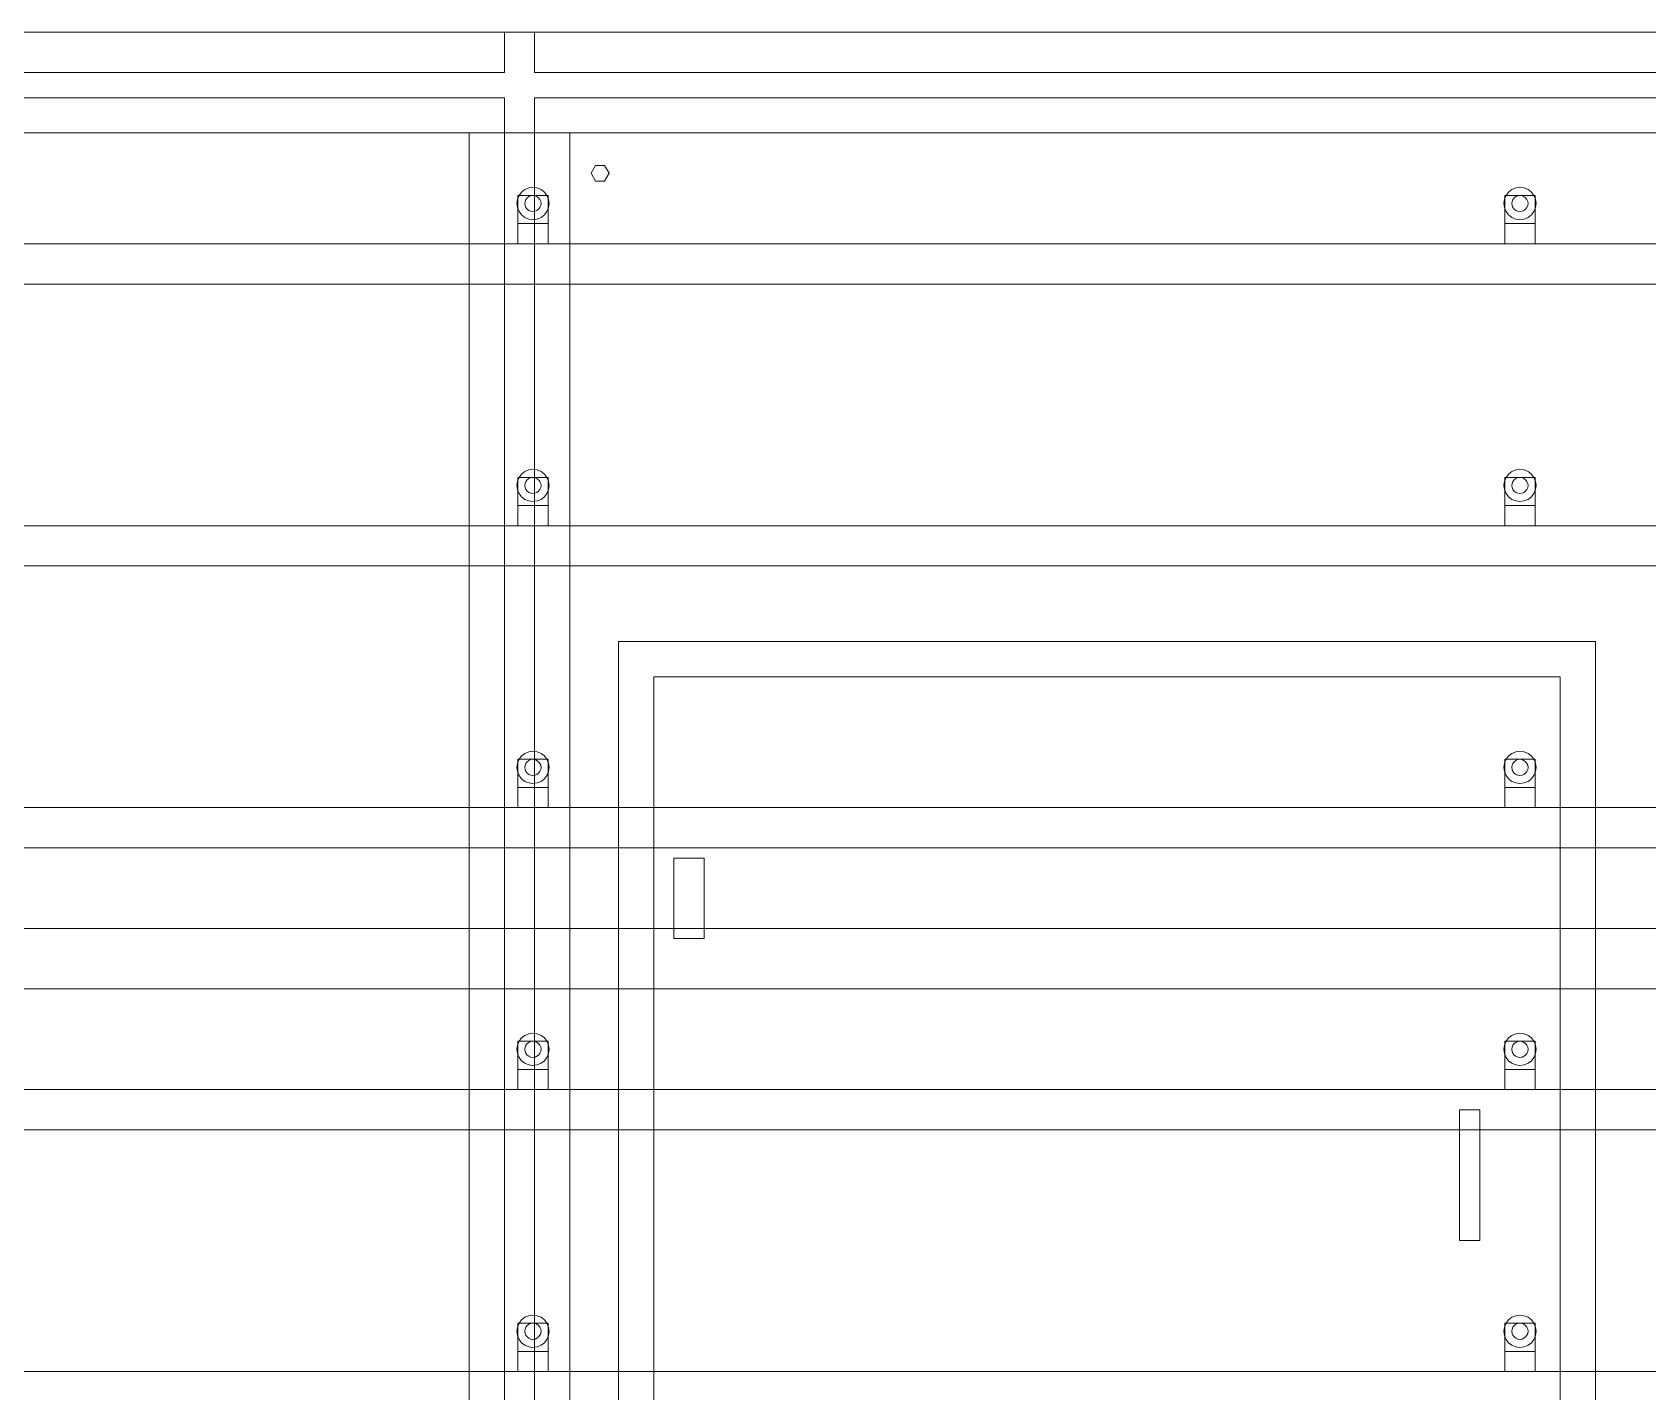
# Model space of a CAD drawing. Header units: millimetres. Extents: x -191664 to 191490, y -197311 to 10263.
# Drawn here: x 48900 to 50504, y 1650 to 3000 of the extents above; entities that cross this region are included whole.
import ezdxf

# ---------------------------------------------------------------- set-up
doc = ezdxf.new("R2010")
doc.units = ezdxf.units.MM
doc.layers.add('lateral_secador', color=7, linetype='Continuous', lineweight=0)

msp = doc.modelspace()

# ---------------------------------------------------------------- linework, layer by layer
at = {"layer": 'lateral_secador', "color": 251, "true_color": 0x536a64}
for p, q in [((37717.12, 3000), (57717.12, 3000)), ((37717.12, 2900), (57717.12, 2900)), ((49333.78, 2900), (49433.78, 2900)), ((49333.78, 2900), (49333.78, 650)), ((49433.78, 650), (49433.78, 2900)), ((49482.12, 2395), (50452.12, 2395)), ((49482.12, 2395), (49482.12, 1375)), ((50452.12, 1375), (50452.12, 2395)), ((37717.12, 2110), (57717.12, 2110)), ((37717.12, 2050), (57717.12, 2050))]:
    msp.add_line(p, q, dxfattribs=at)
at = {"layer": 'lateral_secador', "color": 9, "true_color": 0xb8c6c1}
for p, q in [((47732.12, 3000), (49368.78, 3000)), ((49368.78, 2960), (49368.78, 3000)), ((49398.78, 3000), (51035.45, 3000)), ((49398.78, 3000), (49398.78, 2960)), ((47732.12, 2960), (49368.78, 2960)), ((49398.78, 2960), (51035.45, 2960)), ((49517.12, 2360), (50417.12, 2360)), ((49517.12, 2360), (49517.12, 1410)), ((50417.12, 1410), (50417.12, 2360))]:
    msp.add_line(p, q, dxfattribs=at)
at = {"layer": 'lateral_secador', "color": 254, "true_color": 0xd8e0dc}
for p, q in [((47732.12, 2935), (49368.78, 2935)), ((49368.78, 665), (49368.78, 2935)), ((49398.78, 2935), (51035.45, 2935)), ((49398.78, 2935), (49398.78, 665))]:
    msp.add_line(p, q, dxfattribs=at)
at = {"layer": 'lateral_secador', "color": 43, "true_color": 0xe7bf45}
for p, q in [((49454.78, 2860), (49459.28, 2867.79)), ((49459.28, 2852.21), (49454.78, 2860)), ((49459.28, 2867.79), (49468.28, 2867.79)), ((49468.28, 2867.79), (49472.78, 2860)), ((49472.78, 2860), (49468.28, 2852.21)), ((49468.28, 2852.21), (49459.28, 2852.21))]:
    msp.add_line(p, q, dxfattribs=at)
at = {"layer": 'lateral_secador', "color": 253, "true_color": 0xa4b0b5}
for p, q in [((49385.8, 2841.31), (49383.26, 2838)), ((49389.12, 2843.86), (49385.8, 2841.31)), ((49392.97, 2845.45), (49389.12, 2843.86)), ((49397.12, 2846), (49392.97, 2845.45)), ((49401.26, 2845.45), (49397.12, 2846)), ((49405.12, 2843.86), (49401.26, 2845.45)), ((49408.43, 2841.31), (49405.12, 2843.86)), ((49410.97, 2838), (49408.43, 2841.31)), ((50365.8, 2841.31), (50363.26, 2838)), ((50369.12, 2843.86), (50365.8, 2841.31)), ((50372.97, 2845.45), (50369.12, 2843.86)), ((50377.12, 2846), (50372.97, 2845.45)), ((50381.26, 2845.45), (50377.12, 2846)), ((50385.12, 2843.86), (50381.26, 2845.45)), ((50388.43, 2841.31), (50385.12, 2843.86)), ((50390.97, 2838), (50388.43, 2841.31)), ((49381.66, 2834.14), (49381.12, 2830)), ((49381.12, 2830), (49381.66, 2825.86)), ((49383.26, 2838), (49381.66, 2834.14)), ((49381.66, 2825.86), (49383.26, 2822)), ((49389.39, 2832.07), (49389.12, 2830)), ((49389.12, 2830), (49389.39, 2827.93)), ((49390.19, 2834), (49389.39, 2832.07)), ((49389.39, 2827.93), (49390.19, 2826)), ((49391.46, 2835.66), (49390.19, 2834)), ((49390.19, 2826), (49391.46, 2824.34)), ((49393.12, 2836.93), (49391.46, 2835.66)), ((49391.46, 2824.34), (49393.12, 2823.07)), ((49395.05, 2837.73), (49393.12, 2836.93)), ((49393.12, 2823.07), (49395.05, 2822.27)), ((49397.12, 2838), (49395.05, 2837.73)), ((49399.19, 2837.73), (49397.12, 2838)), ((49401.12, 2836.93), (49399.19, 2837.73)), ((49399.19, 2822.27), (49401.12, 2823.07)), ((49402.77, 2835.66), (49401.12, 2836.93)), ((49401.12, 2823.07), (49402.77, 2824.34)), ((49404.04, 2834), (49402.77, 2835.66)), ((49402.77, 2824.34), (49404.04, 2826)), ((49404.84, 2832.07), (49404.04, 2834)), ((49404.04, 2826), (49404.84, 2827.93)), ((49405.12, 2830), (49404.84, 2832.07)), ((49404.84, 2827.93), (49405.12, 2830)), ((49412.57, 2834.14), (49410.97, 2838)), ((49410.97, 2822), (49412.57, 2825.86)), ((49413.12, 2830), (49412.57, 2834.14)), ((49412.57, 2825.86), (49413.12, 2830)), ((50361.66, 2834.14), (50361.12, 2830)), ((50361.12, 2830), (50361.66, 2825.86)), ((50363.26, 2838), (50361.66, 2834.14)), ((50361.66, 2825.86), (50363.26, 2822)), ((50369.39, 2832.07), (50369.12, 2830)), ((50369.12, 2830), (50369.39, 2827.93)), ((50370.19, 2834), (50369.39, 2832.07)), ((50369.39, 2827.93), (50370.19, 2826)), ((50371.46, 2835.66), (50370.19, 2834)), ((50370.19, 2826), (50371.46, 2824.34)), ((50373.12, 2836.93), (50371.46, 2835.66)), ((50371.46, 2824.34), (50373.12, 2823.07)), ((50375.05, 2837.73), (50373.12, 2836.93)), ((50373.12, 2823.07), (50375.05, 2822.27)), ((50377.12, 2838), (50375.05, 2837.73)), ((50379.19, 2837.73), (50377.12, 2838)), ((50381.12, 2836.93), (50379.19, 2837.73)), ((50379.19, 2822.27), (50381.12, 2823.07)), ((50382.77, 2835.66), (50381.12, 2836.93)), ((50381.12, 2823.07), (50382.77, 2824.34)), ((50384.04, 2834), (50382.77, 2835.66)), ((50382.77, 2824.34), (50384.04, 2826)), ((50384.84, 2832.07), (50384.04, 2834)), ((50384.04, 2826), (50384.84, 2827.93)), ((50385.12, 2830), (50384.84, 2832.07)), ((50384.84, 2827.93), (50385.12, 2830)), ((50392.57, 2834.14), (50390.97, 2838)), ((50390.97, 2822), (50392.57, 2825.86)), ((50393.12, 2830), (50392.57, 2834.14)), ((50392.57, 2825.86), (50393.12, 2830)), ((49383.26, 2822), (49385.8, 2818.69)), ((49385.8, 2818.69), (49389.12, 2816.14)), ((49389.12, 2816.14), (49392.97, 2814.55)), ((49392.97, 2814.55), (49397.12, 2814)), ((49395.05, 2822.27), (49397.12, 2822)), ((49397.12, 2822), (49399.19, 2822.27)), ((49397.12, 2814), (49401.26, 2814.55)), ((49401.26, 2814.55), (49405.12, 2816.14)), ((49405.12, 2816.14), (49408.43, 2818.69)), ((49408.43, 2818.69), (49410.97, 2822)), ((50363.26, 2822), (50365.8, 2818.69)), ((50365.8, 2818.69), (50369.12, 2816.14)), ((50369.12, 2816.14), (50372.97, 2814.55)), ((50372.97, 2814.55), (50377.12, 2814)), ((50375.05, 2822.27), (50377.12, 2822)), ((50377.12, 2822), (50379.19, 2822.27)), ((50377.12, 2814), (50381.26, 2814.55)), ((50381.26, 2814.55), (50385.12, 2816.14)), ((50385.12, 2816.14), (50388.43, 2818.69)), ((50388.43, 2818.69), (50390.97, 2822)), ((49381.66, 2554.14), (49381.12, 2550)), ((49383.26, 2558), (49381.66, 2554.14)), ((49385.8, 2561.31), (49383.26, 2558)), ((49389.12, 2563.86), (49385.8, 2561.31)), ((49392.97, 2565.45), (49389.12, 2563.86)), ((49389.39, 2552.07), (49389.12, 2550)), ((49390.19, 2554), (49389.39, 2552.07)), ((49391.46, 2555.66), (49390.19, 2554)), ((49393.12, 2556.93), (49391.46, 2555.66)), ((49397.12, 2566), (49392.97, 2565.45)), ((49395.05, 2557.73), (49393.12, 2556.93)), ((49397.12, 2558), (49395.05, 2557.73)), ((49401.26, 2565.45), (49397.12, 2566)), ((49399.19, 2557.73), (49397.12, 2558)), ((49401.12, 2556.93), (49399.19, 2557.73)), ((49402.77, 2555.66), (49401.12, 2556.93)), ((49405.12, 2563.86), (49401.26, 2565.45)), ((49404.04, 2554), (49402.77, 2555.66)), ((49404.84, 2552.07), (49404.04, 2554)), ((49405.12, 2550), (49404.84, 2552.07)), ((49408.43, 2561.31), (49405.12, 2563.86)), ((49410.97, 2558), (49408.43, 2561.31)), ((49412.57, 2554.14), (49410.97, 2558)), ((49413.12, 2550), (49412.57, 2554.14)), ((50361.66, 2554.14), (50361.12, 2550)), ((50363.26, 2558), (50361.66, 2554.14)), ((50365.8, 2561.31), (50363.26, 2558)), ((50369.12, 2563.86), (50365.8, 2561.31)), ((50372.97, 2565.45), (50369.12, 2563.86)), ((50369.39, 2552.07), (50369.12, 2550)), ((50370.19, 2554), (50369.39, 2552.07)), ((50371.46, 2555.66), (50370.19, 2554)), ((50373.12, 2556.93), (50371.46, 2555.66)), ((50377.12, 2566), (50372.97, 2565.45)), ((50375.05, 2557.73), (50373.12, 2556.93)), ((50377.12, 2558), (50375.05, 2557.73)), ((50381.26, 2565.45), (50377.12, 2566)), ((50379.19, 2557.73), (50377.12, 2558)), ((50381.12, 2556.93), (50379.19, 2557.73)), ((50382.77, 2555.66), (50381.12, 2556.93)), ((50385.12, 2563.86), (50381.26, 2565.45)), ((50384.04, 2554), (50382.77, 2555.66)), ((50384.84, 2552.07), (50384.04, 2554)), ((50385.12, 2550), (50384.84, 2552.07)), ((50388.43, 2561.31), (50385.12, 2563.86)), ((50390.97, 2558), (50388.43, 2561.31)), ((50392.57, 2554.14), (50390.97, 2558)), ((50393.12, 2550), (50392.57, 2554.14)), ((49381.12, 2550), (49381.66, 2545.86)), ((49381.66, 2545.86), (49383.26, 2542)), ((49383.26, 2542), (49385.8, 2538.69)), ((49385.8, 2538.69), (49389.12, 2536.14)), ((49389.12, 2550), (49389.39, 2547.93)), ((49389.12, 2536.14), (49392.97, 2534.55)), ((49389.39, 2547.93), (49390.19, 2546)), ((49390.19, 2546), (49391.46, 2544.34)), ((49391.46, 2544.34), (49393.12, 2543.07)), ((49392.97, 2534.55), (49397.12, 2534)), ((49393.12, 2543.07), (49395.05, 2542.27)), ((49395.05, 2542.27), (49397.12, 2542)), ((49397.12, 2542), (49399.19, 2542.27)), ((49397.12, 2534), (49401.26, 2534.55)), ((49399.19, 2542.27), (49401.12, 2543.07)), ((49401.12, 2543.07), (49402.77, 2544.34)), ((49401.26, 2534.55), (49405.12, 2536.14)), ((49402.77, 2544.34), (49404.04, 2546)), ((49404.04, 2546), (49404.84, 2547.93)), ((49404.84, 2547.93), (49405.12, 2550)), ((49405.12, 2536.14), (49408.43, 2538.69)), ((49408.43, 2538.69), (49410.97, 2542)), ((49410.97, 2542), (49412.57, 2545.86)), ((49412.57, 2545.86), (49413.12, 2550)), ((50361.12, 2550), (50361.66, 2545.86)), ((50361.66, 2545.86), (50363.26, 2542)), ((50363.26, 2542), (50365.8, 2538.69)), ((50365.8, 2538.69), (50369.12, 2536.14)), ((50369.12, 2550), (50369.39, 2547.93)), ((50369.12, 2536.14), (50372.97, 2534.55)), ((50369.39, 2547.93), (50370.19, 2546)), ((50370.19, 2546), (50371.46, 2544.34)), ((50371.46, 2544.34), (50373.12, 2543.07)), ((50372.97, 2534.55), (50377.12, 2534)), ((50373.12, 2543.07), (50375.05, 2542.27)), ((50375.05, 2542.27), (50377.12, 2542)), ((50377.12, 2542), (50379.19, 2542.27)), ((50377.12, 2534), (50381.26, 2534.55)), ((50379.19, 2542.27), (50381.12, 2543.07)), ((50381.12, 2543.07), (50382.77, 2544.34)), ((50381.26, 2534.55), (50385.12, 2536.14)), ((50382.77, 2544.34), (50384.04, 2546)), ((50384.04, 2546), (50384.84, 2547.93)), ((50384.84, 2547.93), (50385.12, 2550)), ((50385.12, 2536.14), (50388.43, 2538.69)), ((50388.43, 2538.69), (50390.97, 2542)), ((50390.97, 2542), (50392.57, 2545.86)), ((50392.57, 2545.86), (50393.12, 2550)), ((49383.26, 2278), (49381.66, 2274.14)), ((49385.8, 2281.31), (49383.26, 2278)), ((49389.12, 2283.86), (49385.8, 2281.31)), ((49392.97, 2285.45), (49389.12, 2283.86)), ((49397.12, 2286), (49392.97, 2285.45)), ((49395.05, 2277.73), (49393.12, 2276.93)), ((49397.12, 2278), (49395.05, 2277.73)), ((49401.26, 2285.45), (49397.12, 2286)), ((49399.19, 2277.73), (49397.12, 2278)), ((49401.12, 2276.93), (49399.19, 2277.73)), ((49405.12, 2283.86), (49401.26, 2285.45)), ((49408.43, 2281.31), (49405.12, 2283.86)), ((49410.97, 2278), (49408.43, 2281.31)), ((49412.57, 2274.14), (49410.97, 2278)), ((50363.26, 2278), (50361.66, 2274.14)), ((50365.8, 2281.31), (50363.26, 2278)), ((50369.12, 2283.86), (50365.8, 2281.31)), ((50372.97, 2285.45), (50369.12, 2283.86)), ((50377.12, 2286), (50372.97, 2285.45)), ((50375.05, 2277.73), (50373.12, 2276.93)), ((50377.12, 2278), (50375.05, 2277.73)), ((50381.26, 2285.45), (50377.12, 2286)), ((50379.19, 2277.73), (50377.12, 2278)), ((50381.12, 2276.93), (50379.19, 2277.73)), ((50385.12, 2283.86), (50381.26, 2285.45)), ((50388.43, 2281.31), (50385.12, 2283.86)), ((50390.97, 2278), (50388.43, 2281.31)), ((50392.57, 2274.14), (50390.97, 2278)), ((49381.66, 2274.14), (49381.12, 2270)), ((49381.12, 2270), (49381.66, 2265.86)), ((49381.66, 2265.86), (49383.26, 2262)), ((49383.26, 2262), (49385.8, 2258.69)), ((49389.39, 2272.07), (49389.12, 2270)), ((49389.12, 2270), (49389.39, 2267.93)), ((49390.19, 2274), (49389.39, 2272.07)), ((49389.39, 2267.93), (49390.19, 2266)), ((49391.46, 2275.66), (49390.19, 2274)), ((49390.19, 2266), (49391.46, 2264.34)), ((49393.12, 2276.93), (49391.46, 2275.66)), ((49391.46, 2264.34), (49393.12, 2263.07)), ((49393.12, 2263.07), (49395.05, 2262.27)), ((49395.05, 2262.27), (49397.12, 2262)), ((49397.12, 2262), (49399.19, 2262.27)), ((49399.19, 2262.27), (49401.12, 2263.07)), ((49402.77, 2275.66), (49401.12, 2276.93)), ((49401.12, 2263.07), (49402.77, 2264.34)), ((49404.04, 2274), (49402.77, 2275.66)), ((49402.77, 2264.34), (49404.04, 2266)), ((49404.84, 2272.07), (49404.04, 2274)), ((49404.04, 2266), (49404.84, 2267.93)), ((49405.12, 2270), (49404.84, 2272.07)), ((49404.84, 2267.93), (49405.12, 2270)), ((49408.43, 2258.69), (49410.97, 2262)), ((49410.97, 2262), (49412.57, 2265.86)), ((49413.12, 2270), (49412.57, 2274.14)), ((49412.57, 2265.86), (49413.12, 2270)), ((50361.66, 2274.14), (50361.12, 2270)), ((50361.12, 2270), (50361.66, 2265.86)), ((50361.66, 2265.86), (50363.26, 2262)), ((50363.26, 2262), (50365.8, 2258.69)), ((50369.39, 2272.07), (50369.12, 2270)), ((50369.12, 2270), (50369.39, 2267.93)), ((50370.19, 2274), (50369.39, 2272.07)), ((50369.39, 2267.93), (50370.19, 2266)), ((50371.46, 2275.66), (50370.19, 2274)), ((50370.19, 2266), (50371.46, 2264.34)), ((50373.12, 2276.93), (50371.46, 2275.66)), ((50371.46, 2264.34), (50373.12, 2263.07)), ((50373.12, 2263.07), (50375.05, 2262.27)), ((50375.05, 2262.27), (50377.12, 2262)), ((50377.12, 2262), (50379.19, 2262.27)), ((50379.19, 2262.27), (50381.12, 2263.07)), ((50382.77, 2275.66), (50381.12, 2276.93)), ((50381.12, 2263.07), (50382.77, 2264.34)), ((50384.04, 2274), (50382.77, 2275.66)), ((50382.77, 2264.34), (50384.04, 2266)), ((50384.84, 2272.07), (50384.04, 2274)), ((50384.04, 2266), (50384.84, 2267.93)), ((50385.12, 2270), (50384.84, 2272.07)), ((50384.84, 2267.93), (50385.12, 2270)), ((50388.43, 2258.69), (50390.97, 2262)), ((50390.97, 2262), (50392.57, 2265.86)), ((50393.12, 2270), (50392.57, 2274.14)), ((50392.57, 2265.86), (50393.12, 2270)), ((49385.8, 2258.69), (49389.12, 2256.14)), ((49389.12, 2256.14), (49392.97, 2254.55)), ((49392.97, 2254.55), (49397.12, 2254)), ((49397.12, 2254), (49401.26, 2254.55)), ((49401.26, 2254.55), (49405.12, 2256.14)), ((49405.12, 2256.14), (49408.43, 2258.69)), ((50365.8, 2258.69), (50369.12, 2256.14)), ((50369.12, 2256.14), (50372.97, 2254.55)), ((50372.97, 2254.55), (50377.12, 2254)), ((50377.12, 2254), (50381.26, 2254.55)), ((50381.26, 2254.55), (50385.12, 2256.14)), ((50385.12, 2256.14), (50388.43, 2258.69)), ((49392.97, 2005.45), (49389.12, 2003.86)), ((49397.12, 2006), (49392.97, 2005.45)), ((49401.26, 2005.45), (49397.12, 2006)), ((49405.12, 2003.86), (49401.26, 2005.45)), ((50372.97, 2005.45), (50369.12, 2003.86)), ((50377.12, 2006), (50372.97, 2005.45)), ((50381.26, 2005.45), (50377.12, 2006)), ((50385.12, 2003.86), (50381.26, 2005.45)), ((49381.66, 1994.14), (49381.12, 1990)), ((49381.12, 1990), (49381.66, 1985.86)), ((49383.26, 1998), (49381.66, 1994.14)), ((49385.8, 2001.31), (49383.26, 1998)), ((49389.12, 2003.86), (49385.8, 2001.31)), ((49389.39, 1992.07), (49389.12, 1990)), ((49389.12, 1990), (49389.39, 1987.93)), ((49390.19, 1994), (49389.39, 1992.07)), ((49391.46, 1995.66), (49390.19, 1994)), ((49393.12, 1996.93), (49391.46, 1995.66)), ((49395.05, 1997.73), (49393.12, 1996.93)), ((49397.12, 1998), (49395.05, 1997.73)), ((49399.19, 1997.73), (49397.12, 1998)), ((49401.12, 1996.93), (49399.19, 1997.73)), ((49402.77, 1995.66), (49401.12, 1996.93)), ((49404.04, 1994), (49402.77, 1995.66)), ((49404.84, 1992.07), (49404.04, 1994)), ((49405.12, 1990), (49404.84, 1992.07)), ((49404.84, 1987.93), (49405.12, 1990)), ((49408.43, 2001.31), (49405.12, 2003.86)), ((49410.97, 1998), (49408.43, 2001.31)), ((49412.57, 1994.14), (49410.97, 1998)), ((49413.12, 1990), (49412.57, 1994.14)), ((49412.57, 1985.86), (49413.12, 1990)), ((50361.66, 1994.14), (50361.12, 1990)), ((50361.12, 1990), (50361.66, 1985.86)), ((50363.26, 1998), (50361.66, 1994.14)), ((50365.8, 2001.31), (50363.26, 1998)), ((50369.12, 2003.86), (50365.8, 2001.31)), ((50369.39, 1992.07), (50369.12, 1990)), ((50369.12, 1990), (50369.39, 1987.93)), ((50370.19, 1994), (50369.39, 1992.07)), ((50371.46, 1995.66), (50370.19, 1994)), ((50373.12, 1996.93), (50371.46, 1995.66)), ((50375.05, 1997.73), (50373.12, 1996.93)), ((50377.12, 1998), (50375.05, 1997.73)), ((50379.19, 1997.73), (50377.12, 1998)), ((50381.12, 1996.93), (50379.19, 1997.73)), ((50382.77, 1995.66), (50381.12, 1996.93)), ((50384.04, 1994), (50382.77, 1995.66)), ((50384.84, 1992.07), (50384.04, 1994)), ((50385.12, 1990), (50384.84, 1992.07)), ((50384.84, 1987.93), (50385.12, 1990)), ((50388.43, 2001.31), (50385.12, 2003.86)), ((50390.97, 1998), (50388.43, 2001.31)), ((50392.57, 1994.14), (50390.97, 1998)), ((50393.12, 1990), (50392.57, 1994.14)), ((50392.57, 1985.86), (50393.12, 1990)), ((49381.66, 1985.86), (49383.26, 1982)), ((49383.26, 1982), (49385.8, 1978.69)), ((49385.8, 1978.69), (49389.12, 1976.14)), ((49389.12, 1976.14), (49392.97, 1974.55)), ((49389.39, 1987.93), (49390.19, 1986)), ((49390.19, 1986), (49391.46, 1984.34)), ((49391.46, 1984.34), (49393.12, 1983.07)), ((49392.97, 1974.55), (49397.12, 1974)), ((49393.12, 1983.07), (49395.05, 1982.27)), ((49395.05, 1982.27), (49397.12, 1982)), ((49397.12, 1982), (49399.19, 1982.27)), ((49397.12, 1974), (49401.26, 1974.55)), ((49399.19, 1982.27), (49401.12, 1983.07)), ((49401.12, 1983.07), (49402.77, 1984.34)), ((49401.26, 1974.55), (49405.12, 1976.14)), ((49402.77, 1984.34), (49404.04, 1986)), ((49404.04, 1986), (49404.84, 1987.93)), ((49405.12, 1976.14), (49408.43, 1978.69)), ((49408.43, 1978.69), (49410.97, 1982)), ((49410.97, 1982), (49412.57, 1985.86)), ((50361.66, 1985.86), (50363.26, 1982)), ((50363.26, 1982), (50365.8, 1978.69)), ((50365.8, 1978.69), (50369.12, 1976.14)), ((50369.12, 1976.14), (50372.97, 1974.55)), ((50369.39, 1987.93), (50370.19, 1986)), ((50370.19, 1986), (50371.46, 1984.34)), ((50371.46, 1984.34), (50373.12, 1983.07)), ((50372.97, 1974.55), (50377.12, 1974)), ((50373.12, 1983.07), (50375.05, 1982.27)), ((50375.05, 1982.27), (50377.12, 1982)), ((50377.12, 1982), (50379.19, 1982.27)), ((50377.12, 1974), (50381.26, 1974.55)), ((50379.19, 1982.27), (50381.12, 1983.07)), ((50381.12, 1983.07), (50382.77, 1984.34)), ((50381.26, 1974.55), (50385.12, 1976.14)), ((50382.77, 1984.34), (50384.04, 1986)), ((50384.04, 1986), (50384.84, 1987.93)), ((50385.12, 1976.14), (50388.43, 1978.69)), ((50388.43, 1978.69), (50390.97, 1982)), ((50390.97, 1982), (50392.57, 1985.86)), ((49383.26, 1718), (49381.66, 1714.14)), ((49385.8, 1721.31), (49383.26, 1718)), ((49389.12, 1723.86), (49385.8, 1721.31)), ((49392.97, 1725.45), (49389.12, 1723.86)), ((49393.12, 1716.93), (49391.46, 1715.66)), ((49397.12, 1726), (49392.97, 1725.45)), ((49395.05, 1717.73), (49393.12, 1716.93)), ((49397.12, 1718), (49395.05, 1717.73)), ((49401.26, 1725.45), (49397.12, 1726)), ((49399.19, 1717.73), (49397.12, 1718)), ((49401.12, 1716.93), (49399.19, 1717.73)), ((49402.77, 1715.66), (49401.12, 1716.93)), ((49405.12, 1723.86), (49401.26, 1725.45)), ((49408.43, 1721.31), (49405.12, 1723.86)), ((49410.97, 1718), (49408.43, 1721.31)), ((49412.57, 1714.14), (49410.97, 1718)), ((50363.26, 1718), (50361.66, 1714.14)), ((50365.8, 1721.31), (50363.26, 1718)), ((50369.12, 1723.86), (50365.8, 1721.31)), ((50372.97, 1725.45), (50369.12, 1723.86)), ((50373.12, 1716.93), (50371.46, 1715.66)), ((50377.12, 1726), (50372.97, 1725.45)), ((50375.05, 1717.73), (50373.12, 1716.93)), ((50377.12, 1718), (50375.05, 1717.73)), ((50381.26, 1725.45), (50377.12, 1726)), ((50379.19, 1717.73), (50377.12, 1718)), ((50381.12, 1716.93), (50379.19, 1717.73)), ((50382.77, 1715.66), (50381.12, 1716.93)), ((50385.12, 1723.86), (50381.26, 1725.45)), ((50388.43, 1721.31), (50385.12, 1723.86)), ((50390.97, 1718), (50388.43, 1721.31)), ((50392.57, 1714.14), (50390.97, 1718)), ((49381.66, 1714.14), (49381.12, 1710)), ((49381.12, 1710), (49381.66, 1705.86)), ((49381.66, 1705.86), (49383.26, 1702)), ((49383.26, 1702), (49385.8, 1698.69)), ((49389.39, 1712.07), (49389.12, 1710)), ((49389.12, 1710), (49389.39, 1707.93)), ((49390.19, 1714), (49389.39, 1712.07)), ((49389.39, 1707.93), (49390.19, 1706)), ((49391.46, 1715.66), (49390.19, 1714)), ((49390.19, 1706), (49391.46, 1704.34)), ((49391.46, 1704.34), (49393.12, 1703.07)), ((49393.12, 1703.07), (49395.05, 1702.27)), ((49395.05, 1702.27), (49397.12, 1702)), ((49397.12, 1702), (49399.19, 1702.27)), ((49399.19, 1702.27), (49401.12, 1703.07)), ((49401.12, 1703.07), (49402.77, 1704.34)), ((49404.04, 1714), (49402.77, 1715.66)), ((49402.77, 1704.34), (49404.04, 1706)), ((49404.84, 1712.07), (49404.04, 1714)), ((49404.04, 1706), (49404.84, 1707.93)), ((49405.12, 1710), (49404.84, 1712.07)), ((49404.84, 1707.93), (49405.12, 1710)), ((49408.43, 1698.69), (49410.97, 1702)), ((49410.97, 1702), (49412.57, 1705.86)), ((49413.12, 1710), (49412.57, 1714.14)), ((49412.57, 1705.86), (49413.12, 1710)), ((50361.66, 1714.14), (50361.12, 1710)), ((50361.12, 1710), (50361.66, 1705.86)), ((50361.66, 1705.86), (50363.26, 1702)), ((50363.26, 1702), (50365.8, 1698.69)), ((50369.39, 1712.07), (50369.12, 1710)), ((50369.12, 1710), (50369.39, 1707.93)), ((50370.19, 1714), (50369.39, 1712.07)), ((50369.39, 1707.93), (50370.19, 1706)), ((50371.46, 1715.66), (50370.19, 1714)), ((50370.19, 1706), (50371.46, 1704.34)), ((50371.46, 1704.34), (50373.12, 1703.07)), ((50373.12, 1703.07), (50375.05, 1702.27)), ((50375.05, 1702.27), (50377.12, 1702)), ((50377.12, 1702), (50379.19, 1702.27)), ((50379.19, 1702.27), (50381.12, 1703.07)), ((50381.12, 1703.07), (50382.77, 1704.34)), ((50384.04, 1714), (50382.77, 1715.66)), ((50382.77, 1704.34), (50384.04, 1706)), ((50384.84, 1712.07), (50384.04, 1714)), ((50384.04, 1706), (50384.84, 1707.93)), ((50385.12, 1710), (50384.84, 1712.07)), ((50384.84, 1707.93), (50385.12, 1710)), ((50388.43, 1698.69), (50390.97, 1702)), ((50390.97, 1702), (50392.57, 1705.86)), ((50393.12, 1710), (50392.57, 1714.14)), ((50392.57, 1705.86), (50393.12, 1710)), ((49385.8, 1698.69), (49389.12, 1696.14)), ((49389.12, 1696.14), (49392.97, 1694.55)), ((49392.97, 1694.55), (49397.12, 1694)), ((49397.12, 1694), (49401.26, 1694.55)), ((49401.26, 1694.55), (49405.12, 1696.14)), ((49405.12, 1696.14), (49408.43, 1698.69)), ((50365.8, 1698.69), (50369.12, 1696.14)), ((50369.12, 1696.14), (50372.97, 1694.55)), ((50372.97, 1694.55), (50377.12, 1694)), ((50377.12, 1694), (50381.26, 1694.55)), ((50381.26, 1694.55), (50385.12, 1696.14)), ((50385.12, 1696.14), (50388.43, 1698.69))]:
    msp.add_line(p, q, dxfattribs=at)
at = {"layer": 'lateral_secador', "color": 8, "true_color": 0x617680}
for p, q in [((49382.12, 2838), (49412.12, 2838)), ((49382.12, 2838), (49382.12, 2810)), ((49412.12, 2810), (49412.12, 2838)), ((50362.12, 2838), (50392.12, 2838)), ((50362.12, 2838), (50362.12, 2810)), ((50392.12, 2810), (50392.12, 2838)), ((49382.12, 2810), (49412.12, 2810)), ((49382.12, 2810), (49382.12, 2790)), ((49412.12, 2790), (49412.12, 2810)), ((50362.12, 2810), (50392.12, 2810)), ((50362.12, 2810), (50362.12, 2790)), ((50392.12, 2790), (50392.12, 2810)), ((38067.12, 2790), (57367.12, 2790)), ((49382.12, 2790), (49412.12, 2790)), ((50362.12, 2790), (50392.12, 2790)), ((38067.12, 2750), (57367.12, 2750)), ((49382.12, 2558), (49412.12, 2558)), ((49382.12, 2558), (49382.12, 2530)), ((49412.12, 2530), (49412.12, 2558)), ((50362.12, 2558), (50392.12, 2558)), ((50362.12, 2558), (50362.12, 2530)), ((50392.12, 2530), (50392.12, 2558)), ((49382.12, 2530), (49412.12, 2530)), ((49382.12, 2530), (49382.12, 2510)), ((49412.12, 2510), (49412.12, 2530)), ((50362.12, 2530), (50392.12, 2530)), ((50362.12, 2530), (50362.12, 2510)), ((50392.12, 2510), (50392.12, 2530)), ((38067.12, 2510), (57367.12, 2510)), ((49382.12, 2510), (49412.12, 2510)), ((50362.12, 2510), (50392.12, 2510)), ((38067.12, 2470), (57367.12, 2470)), ((49382.12, 2278), (49412.12, 2278)), ((49382.12, 2278), (49382.12, 2250)), ((49412.12, 2250), (49412.12, 2278)), ((50362.12, 2278), (50392.12, 2278)), ((50362.12, 2278), (50362.12, 2250)), ((50392.12, 2250), (50392.12, 2278)), ((49382.12, 2250), (49412.12, 2250)), ((49382.12, 2250), (49382.12, 2230)), ((49412.12, 2230), (49412.12, 2250)), ((50362.12, 2250), (50392.12, 2250)), ((50362.12, 2250), (50362.12, 2230)), ((50392.12, 2230), (50392.12, 2250)), ((38067.12, 2230), (57367.12, 2230)), ((49382.12, 2230), (49412.12, 2230)), ((50362.12, 2230), (50392.12, 2230)), ((38067.12, 2190), (57367.12, 2190)), ((49382.12, 1998), (49412.12, 1998)), ((49382.12, 1998), (49382.12, 1970)), ((49412.12, 1970), (49412.12, 1998)), ((50362.12, 1998), (50392.12, 1998)), ((50362.12, 1998), (50362.12, 1970)), ((50392.12, 1970), (50392.12, 1998)), ((49382.12, 1970), (49412.12, 1970)), ((49382.12, 1970), (49382.12, 1950)), ((49412.12, 1950), (49412.12, 1970)), ((50362.12, 1970), (50392.12, 1970)), ((50362.12, 1970), (50362.12, 1950)), ((50392.12, 1950), (50392.12, 1970)), ((38067.12, 1950), (57367.12, 1950)), ((49382.12, 1950), (49412.12, 1950)), ((50362.12, 1950), (50392.12, 1950)), ((38067.12, 1910), (57367.12, 1910)), ((49382.12, 1718), (49412.12, 1718)), ((49382.12, 1718), (49382.12, 1690)), ((49412.12, 1690), (49412.12, 1718)), ((50362.12, 1718), (50392.12, 1718)), ((50362.12, 1718), (50362.12, 1690)), ((50392.12, 1690), (50392.12, 1718)), ((49382.12, 1690), (49412.12, 1690)), ((49382.12, 1690), (49382.12, 1670)), ((49412.12, 1670), (49412.12, 1690)), ((50362.12, 1690), (50392.12, 1690)), ((50362.12, 1690), (50362.12, 1670)), ((50392.12, 1670), (50392.12, 1690)), ((38067.12, 1670), (57367.12, 1670)), ((49382.12, 1670), (49412.12, 1670)), ((50362.12, 1670), (50392.12, 1670))]:
    msp.add_line(p, q, dxfattribs=at)
at = {"layer": 'lateral_secador', "color": 252, "true_color": 0x798e91}
for p, q in [((49537.12, 2180), (49567.12, 2180)), ((49537.12, 2180), (49537.12, 2100)), ((49567.12, 2100), (49567.12, 2180)), ((49537.12, 2100), (49567.12, 2100))]:
    msp.add_line(p, q, dxfattribs=at)
at = {"layer": 'lateral_secador', "color": 129, "true_color": 0x304542}
for p, q in [((50317.12, 1930), (50337.12, 1930)), ((50317.12, 1930), (50317.12, 1800)), ((50337.12, 1800), (50337.12, 1930)), ((50317.12, 1800), (50337.12, 1800))]:
    msp.add_line(p, q, dxfattribs=at)

doc.saveas('drawing.dxf')
